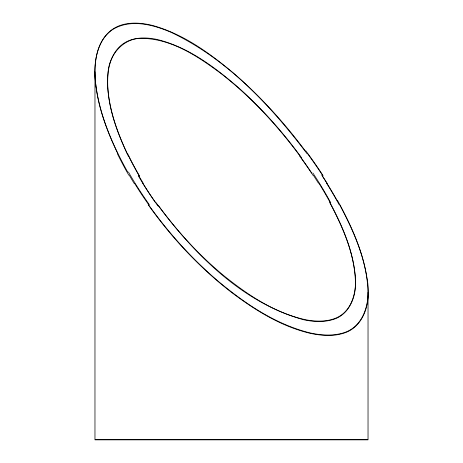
<?xml version="1.0" encoding="UTF-8"?>
<svg xmlns="http://www.w3.org/2000/svg" width="463" height="463" viewBox="0 0 463 463"><rect width="100%" height="100%" fill="white"/><g stroke="black" fill="none" stroke-linecap="round" stroke-linejoin="round"><path stroke-width="0.69" d="M339.668 204.739C353.998 231.911 367.269 261.167 368.033 292.396L368.033 439.428L94.967 439.428L94.967 71.846C94.938 56.405 98.943 38.927 112.451 29.69C130.277 18.514 152.825 24.585 170.806 32.207C226.702 58.604 270.299 105.124 307.085 153.751M368.033 292.396C368.768 309.463 360.451 328.921 342.579 333.505M332.336 319.736C348.604 315.511 356.082 297.75 355.428 282.216C354.745 253.817 342.724 227.188 329.697 202.47M94.967 439.85L368.033 439.85M310.922 333.505C281.516 326.687 255.339 310.378 231.5 292.396C199.495 267.626 171.628 237.693 148.212 204.739M305.343 150.973C284.149 122.545 260.189 96.101 233.294 72.951C209.531 53.054 183.545 34.221 153.346 25.668A88.595 48.424 40.7 0 0 122.267 24.765C97.265 31.872 92.548 62.123 95.737 84.312C99.684 115.484 112.492 144.786 127.666 172.022M300.122 156.193C277.43 125.485 251.241 97.155 221.1 73.623C198.424 56.781 173.029 39.604 143.871 38.406C123.962 36.774 108.608 54.727 108.024 73.623C105.622 102.473 116.213 130.543 128.32 156.193M158.606 205.809C177.381 231.604 199.165 255.269 223.756 275.618C248 295.105 274.947 313.115 305.783 319.765A86.141 44.552 37.2 0 0 333.105 319.076C352.314 313.301 357.5 290.614 354.953 272.979C352.019 248.058 341.711 224.711 330.067 202.73M301.789 158.057C282.928 132.14 261.514 108.029 237.502 86.778C213.9 66.55 187.903 47.006 157.2 39.482A80.678 43.997 40.6 0 0 129.912 40.258C110.373 47.463 106.033 71.134 107.902 89.521C109.934 111.971 117.776 133.454 127.331 153.716M148.559 204.814C168.873 233.34 192.55 259.517 219.294 282.146C245.98 304.156 275.664 324.279 309.62 332.799A95.222 49.09 37 0 0 340.739 333.586C365.226 328.319 371.187 299.399 366.997 278.159C362.708 250.454 350.815 224.601 337.405 200.219M155.915 202.47C193.152 252.844 241.478 302.542 303.572 319.736A86.037 44.535 37.2 0 0 319.146 321.542M321.907 175.112L327.179 183.36M313.578 175.575L318.37 183.059M143.113 183.059L138.657 175.575M134.102 183.36L129.194 175.112M117.816 153.751C105.587 128.124 95.395 100.569 94.967 71.846M312.838 172.959A281.423 139.78 40.7 0 1 330.773 202.829M301.326 158.097A285.613 141.759 40.7 0 1 311.668 172.971M139.594 176.073A285.81 160.956 37.3 0 1 127.724 153.757M157.924 205.919A281.018 159.926 36.9 0 1 138.495 176.079M149.346 204.698A310.112 176.49 36.9 0 1 128.442 172.028M305.893 150.909A314.979 156.488 40.7 0 1 323.07 175.616M322.028 175.604A310.013 151.702 41.1 0 1 336.925 200.161M332.324 319.719A86.037 44.489 37.2 0 1 319.111 321.49M318.816 183.082A281.348 139.762 40.7 0 1 330.142 202.528M299.735 156.234A285.966 142.344 40.7 0 1 313.185 175.575M139.004 175.575A285.966 161.13 37.2 0 1 128.668 156.222M155.533 202.522A281.348 159.822 36.9 0 1 142.726 183.076M342.597 333.522A95.1 49.061 37 0 1 328.064 335.478M328.018 335.415A95.1 49.026 37 0 1 310.905 333.464M307.559 153.699A315.129 156.43 40.8 0 1 322.398 175.112M326.641 183.331A310.117 152.229 41 0 1 339.136 204.663M148.669 204.669A310.117 176.444 36.9 0 1 134.565 183.336M128.76 175.112A315.129 179.222 36.9 0 1 117.399 153.716"/></g></svg>
